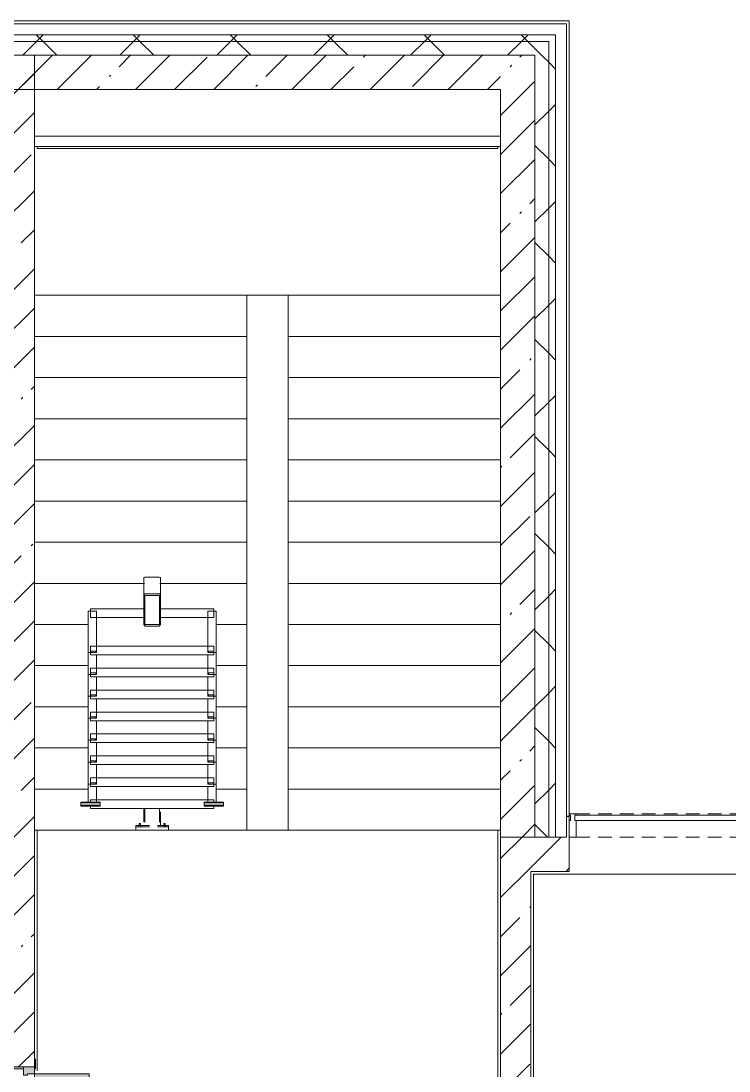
# Model space of a CAD drawing. Header units: millimetres. Extents: x 2623 to 211276, y -8553 to 29000.
# Drawn here: x 173579 to 178741, y 19695 to 27350 of the extents above; entities that cross this region are included whole.
import ezdxf

# ---------------------------------------------------------------- set-up
doc = ezdxf.new("R2010")
doc.units = ezdxf.units.MM
doc.linetypes.add('200_ШТРИХ__ш1_п0_6_', pattern=[160, 100, -60])
for name, color, linetype, lineweight in [('A-DETL-MBND-1', 7, '200_ШТРИХ__ш1_п0_6_', 9), ('A-GENM-1', 7, 'Continuous', 5), ('A-GLAZ-1', 7, 'Continuous', 5), ('A-GLAZ-CWMG-1', 7, 'Continuous', 5), ('A-WALL', 7, 'Continuous', 9), ('A-WALL-3', 7, 'Continuous', 5), ('I-WALL-3', 7, 'Continuous', 5), ('S-STRS-1', 7, 'Continuous', 5)]:
    doc.layers.add(name, color=color, linetype=linetype, lineweight=lineweight)
for name, color, linetype, lineweight, true_color in [('A-DOOR-3', 7, 'Continuous', 5, 0xaaaaaa), ('A-DOOR-4', 7, 'Continuous', 5, 0xe2e2e2), ('A-DOOR-FRAM-3', 7, 'Continuous', 5, 0xe2e2e2), ('A-DOOR-FRAM-4', 7, 'Continuous', 5, 0xaaaaaa), ('A-FLOR-3', 7, 'Continuous', 5, 0xaaaaaa)]:
    doc.layers.add(name, color=color, linetype=linetype, lineweight=lineweight, true_color=true_color)
pattern_1 = [(45, (84266.1, 0), (-353.5534, 353.5534), []), (135, (84266.1, 0), (-353.5534, -353.5534), [])]
pattern_2 = [(45, (84266.1, 0), (-285.1231, 285.1231), []), (45, (84551.2, 0), (-285.1231, 285.1231), [504.031, -100.806, 16.764, -84.042])]

# ---------------------------------------------------------------- blocks, each defined once
blk = doc.blocks.new('110_Дверь_СКБ_2Ст - Д-1_л_Лестничная клетка EIS60 2-32359692-3_1_1_птичка')
at = {"layer": 'A-DOOR-4'}
for points in [[(662.5, 125), (662.5, 1025), (612.5, 1025), (612.5, 125)], [(-587.5, 525), (-637.5, 525), (-637.5, 125), (-587.5, 125)], [(712.5, -125), (712.5, 45), (697.5, 45), (697.5, -125)]]:
    blk.add_hatch(color=256, dxfattribs=at).paths.add_polyline_path(points)
h = blk.add_hatch(color=256, dxfattribs=at)
h.paths.add_polyline_path([(712.5, 125), (662.5, 125), (662.5, 75), (652.5, 75), (652.5, 45), (712.5, 45)])
h.paths.add_polyline_path([(-627.5, 45), (-627.5, 75), (-637.5, 75), (-637.5, 125), (-687.5, 125), (-687.5, 45)])
at = {"layer": 'A-DOOR-FRAM-3'}
for points in [[(-672.5, 125), (-672.5, 133), (-742.5, 133), (-742.5, 125)], [(767.5, 125), (767.5, 133), (697.5, 133), (697.5, 125)], [(-672.5, -125), (-672.5, 45), (-687.5, 45), (-687.5, -125)], [(-672.5, -133), (-672.5, -125), (-742.5, -125), (-742.5, -133)], [(767.5, -133), (767.5, -125), (697.5, -125), (697.5, -133)]]:
    blk.add_hatch(color=256, dxfattribs=at).paths.add_polyline_path(points)
at = {"layer": 'A-DOOR-3'}
for p, q in [((662.5, 1025), (612.5, 1025)), ((612.5, 1025), (612.5, 125)), ((662.5, 125), (662.5, 1025)), ((-637.5, 525), (-637.5, 125)), ((-587.5, 525), (-637.5, 525)), ((-587.5, 125), (-587.5, 525)), ((-637.5, 125), (-587.5, 125)), ((612.5, 125), (662.5, 125))]:
    blk.add_line(p, q, dxfattribs=at)
for centre, radius, start, end in [((662.5, 125), 900, 90, 180), ((-637.5, 125), 400, 360, 90)]:
    blk.add_arc(centre, radius, start, end, dxfattribs=at)
at = {"layer": 'A-DOOR-FRAM-4'}
for p, q in [((-672.5, 133), (-742.5, 133)), ((-742.5, 133), (-742.5, 125)), ((-742.5, 125), (-672.5, 125)), ((-637.5, 125), (-687.5, 125)), ((-687.5, 125), (-687.5, 45)), ((-672.5, 125), (-672.5, 133)), ((-637.5, 75), (-637.5, 125)), ((662.5, 125), (662.5, 75)), ((712.5, 125), (662.5, 125)), ((767.5, 133), (697.5, 133)), ((697.5, 133), (697.5, 125)), ((697.5, 125), (767.5, 125)), ((712.5, 45), (712.5, 125)), ((767.5, 125), (767.5, 133)), ((-687.5, 45), (-627.5, 45)), ((-672.5, 45), (-687.5, 45)), ((-687.5, 45), (-687.5, -125)), ((-672.5, -125), (-672.5, 45)), ((-627.5, 75), (-637.5, 75)), ((-627.5, 45), (-627.5, 75)), ((662.5, 75), (652.5, 75)), ((652.5, 75), (652.5, 45)), ((652.5, 45), (712.5, 45)), ((712.5, 45), (697.5, 45)), ((697.5, 45), (697.5, -125)), ((712.5, -125), (712.5, 45)), ((-672.5, -125), (-742.5, -125)), ((-742.5, -125), (-742.5, -133)), ((-742.5, -133), (-672.5, -133)), ((-687.5, -125), (-672.5, -125)), ((-672.5, -133), (-672.5, -125)), ((697.5, -125), (712.5, -125)), ((767.5, -125), (697.5, -125)), ((697.5, -125), (697.5, -133)), ((697.5, -133), (767.5, -133)), ((767.5, -133), (767.5, -125))]:
    blk.add_line(p, q, dxfattribs=at)
blk = doc.blocks.new('PNS_Панель прямоугольная - Нр_Стекло - 40мм-22855911-3_1_1_птичка')
at = {"layer": 'A-GLAZ-1'}
h = blk.add_hatch(dxfattribs=at)
h.set_pattern_fill('FP_129', color=256, style=0, pattern_type=2)
h.set_pattern_definition([(45, (-94620, -21060), (-1414.214, 1414.214), [1000, -3000]), (45, (-95620, -21560), (-1414.214, 1414.214), [3000, -1000]), (45, (-93620, -22060), (-1414.214, 1414.214), [1000, -3000])])
h.paths.add_polyline_path([(760, -40), (770, -40), (770, 0), (-770, 0), (-770, -40), (37.1, -40)])
for p, q in [((-770, 0), (770, 0)), ((760, 0), (-770, 0)), ((-760, -40), (760, -40))]:
    blk.add_line(p, q, dxfattribs=at)
blk = doc.blocks.new('Прямоугольный импост - Импост структурный с накладкой - 170мм-22855901-3_1_1_птичка')
at = {"layer": 'A-DETL-MBND-1'}
for p, q in [((93360, 21560), (93360, 21570)), ((93360, 21570), (94880, 21570)), ((93360, 21400), (94880, 21400))]:
    blk.add_line(p, q, dxfattribs=at)
blk = doc.blocks.new('Анкер клиновой - Анкер клиновой МКТ В 10-10-16_85-22193208-3_1_1_птичка')
at = {"layer": 'A-DETL-MBND-1'}
for p, q in [((122191.4, 13788), (122191.4, 13784)), ((122207.4, 13788), (122191.4, 13788)), ((122191.4, 13788), (122207.4, 13788)), ((122194.4, 13798), (122194.4, 13784)), ((122204.4, 13798), (122194.4, 13798)), ((122194.4, 13798), (122204.4, 13798)), ((122204.4, 13784), (122204.4, 13798)), ((122207.4, 13784), (122207.4, 13788))]:
    blk.add_line(p, q, dxfattribs=at)
blk = doc.blocks.new('ОМ_Полоса_Трапеция прямоугольная_Прокат_ГОСТ 103-2006 - ОМ_Полоса_Трапеция прямоугольная_Прокат_ГОСТ 103-2006-21111644-3_1_1_птичка')
at = {"layer": 'A-GENM-1'}
for p, q in [((122699.4, 15046.5), (122699.4, 15056.5)), ((122699.4, 15056.5), (122739.4, 15056.5)), ((122739.4, 15046.5), (122699.4, 15046.5)), ((122739.4, 15056.5), (122739.4, 15046.5))]:
    blk.add_line(p, q, dxfattribs=at)
blk = doc.blocks.new('ОМ_Полоса_Трапеция прямоугольная_Прокат_ГОСТ 103-2006 - ОМ_Полоса_Трапеция прямоугольная_Прокат_ГОСТ 103-2006-V106-3_1_1_птичка')
at = {"layer": 'A-GENM-1'}
for p, q in [((122699.4, 14416.5), (122699.4, 14406.5)), ((122739.4, 14416.5), (122699.4, 14416.5)), ((122699.4, 14406.5), (122739.4, 14406.5)), ((122739.4, 14406.5), (122739.4, 14416.5))]:
    blk.add_line(p, q, dxfattribs=at)
blk = doc.blocks.new('ОМ_Полоса_Трапеция прямоугольная_Прокат_ГОСТ 103-2006 - ОМ_Полоса_Трапеция прямоугольная_Прокат_ГОСТ 103-2006-V107-3_1_1_птичка')
at = {"layer": 'A-GENM-1'}
for p, q in [((122699.4, 14256.5), (122699.4, 14246.5)), ((122739.4, 14256.5), (122699.4, 14256.5)), ((122699.4, 14246.5), (122739.4, 14246.5)), ((122739.4, 14246.5), (122739.4, 14256.5))]:
    blk.add_line(p, q, dxfattribs=at)
blk = doc.blocks.new('ОМ_Полоса_Трапеция прямоугольная_Прокат_ГОСТ 103-2006 - ОМ_Полоса_Трапеция прямоугольная_Прокат_ГОСТ 103-2006-V108-3_1_1_птичка')
at = {"layer": 'A-GENM-1'}
for p, q in [((122699.4, 14096.5), (122699.4, 14086.5)), ((122739.4, 14096.5), (122699.4, 14096.5)), ((122699.4, 14086.5), (122739.4, 14086.5)), ((122739.4, 14086.5), (122739.4, 14096.5))]:
    blk.add_line(p, q, dxfattribs=at)
blk = doc.blocks.new('ОМ_Полоса_Прокат_ГОСТ 103-2006 - ОМ_Полоса_Прокат_ГОСТ 103-2006-22193251-3_1_1_птичка')
at = {"layer": 'A-GENM-1'}
for p, q in [((122809.4, 13929.5), (122669.4, 13929.5)), ((122669.4, 13929.5), (122669.4, 13926.5)), ((122669.4, 13926.5), (122809.4, 13926.5)), ((122809.4, 13926.5), (122809.4, 13929.5))]:
    blk.add_line(p, q, dxfattribs=at)
blk = doc.blocks.new('ОМ_Полоса_Прокат_ГОСТ 103-2006 - ОМ_Полоса_Прокат_ГОСТ 103-2006-22193252-3_1_1_птичка')
at = {"layer": 'A-GENM-1'}
for p, q in [((122669.4, 13954.2), (122669.4, 13950.8)), ((122809.4, 13954.2), (122669.4, 13954.2)), ((122669.4, 13950.8), (122809.4, 13950.8)), ((122669.4, 13933.9), (122669.4, 13950.8)), ((122809.4, 13933.9), (122669.4, 13933.9)), ((122809.4, 13950.8), (122809.4, 13954.2)), ((122809.4, 13950.8), (122809.4, 13933.9))]:
    blk.add_line(p, q, dxfattribs=at)
blk = doc.blocks.new('ОМ_Полоса_Трапеция прямоугольная_Прокат_ГОСТ 103-2006 - ОМ_Полоса_Трапеция прямоугольная_Прокат_ГОСТ 103-2006-21111686-3_1_1_птичка')
at = {"layer": 'A-GENM-1'}
for p, q in [((121839.4, 15056.5), (121879.4, 15056.5)), ((121839.4, 15046.5), (121839.4, 15056.5)), ((121879.4, 15046.5), (121839.4, 15046.5)), ((121879.4, 15056.5), (121879.4, 15046.5))]:
    blk.add_line(p, q, dxfattribs=at)
blk = doc.blocks.new('ОМ_Полоса_Трапеция прямоугольная_Прокат_ГОСТ 103-2006 - ОМ_Полоса_Трапеция прямоугольная_Прокат_ГОСТ 103-2006-V109-3_1_1_птичка')
at = {"layer": 'A-GENM-1'}
for p, q in [((121879.4, 14416.5), (121839.4, 14416.5)), ((121839.4, 14416.5), (121839.4, 14406.5)), ((121839.4, 14406.5), (121879.4, 14406.5)), ((121879.4, 14406.5), (121879.4, 14416.5))]:
    blk.add_line(p, q, dxfattribs=at)
blk = doc.blocks.new('ОМ_Полоса_Трапеция прямоугольная_Прокат_ГОСТ 103-2006 - ОМ_Полоса_Трапеция прямоугольная_Прокат_ГОСТ 103-2006-V110-3_1_1_птичка')
at = {"layer": 'A-GENM-1'}
for p, q in [((121879.4, 14256.5), (121839.4, 14256.5)), ((121839.4, 14256.5), (121839.4, 14246.5)), ((121839.4, 14246.5), (121879.4, 14246.5)), ((121879.4, 14246.5), (121879.4, 14256.5))]:
    blk.add_line(p, q, dxfattribs=at)
blk = doc.blocks.new('ОМ_Полоса_Трапеция прямоугольная_Прокат_ГОСТ 103-2006 - ОМ_Полоса_Трапеция прямоугольная_Прокат_ГОСТ 103-2006-V111-3_1_1_птичка')
at = {"layer": 'A-GENM-1'}
for p, q in [((121879.4, 14096.5), (121839.4, 14096.5)), ((121839.4, 14096.5), (121839.4, 14086.5)), ((121839.4, 14086.5), (121879.4, 14086.5)), ((121879.4, 14086.5), (121879.4, 14096.5))]:
    blk.add_line(p, q, dxfattribs=at)
blk = doc.blocks.new('ОМ_Полоса_Прокат_ГОСТ 103-2006 - ОМ_Полоса_Прокат_ГОСТ 103-2006-22193295-3_1_1_птичка')
at = {"layer": 'A-GENM-1'}
for p, q in [((121909.4, 13929.5), (121769.4, 13929.5)), ((121769.4, 13929.5), (121769.4, 13926.5)), ((121769.4, 13926.5), (121909.4, 13926.5)), ((121909.4, 13926.5), (121909.4, 13929.5))]:
    blk.add_line(p, q, dxfattribs=at)
blk = doc.blocks.new('ОМ_Полоса_Прокат_ГОСТ 103-2006 - ОМ_Полоса_Прокат_ГОСТ 103-2006-22193296-3_1_1_птичка')
at = {"layer": 'A-GENM-1'}
for p, q in [((121909.4, 13954.2), (121769.4, 13954.2)), ((121769.4, 13954.2), (121769.4, 13950.8)), ((121769.4, 13950.8), (121909.4, 13950.8)), ((121769.4, 13933.9), (121769.4, 13950.8)), ((121909.4, 13933.9), (121769.4, 13933.9)), ((121909.4, 13950.8), (121909.4, 13954.2)), ((121909.4, 13950.8), (121909.4, 13933.9))]:
    blk.add_line(p, q, dxfattribs=at)
blk = doc.blocks.new('ОМ_Нижняя опорная пятка1 - ОМ_Нижняя опорная пятка-21111576-3_1_1_птичка')
at = {"layer": 'A-DETL-MBND-1'}
for p, q in [((-96, -10), (-96, 0)), ((-84, -10), (-84, 0)), ((84, -10), (84, 0)), ((96, -10), (96, 0))]:
    blk.add_line(p, q, dxfattribs=at)
blk = doc.blocks.new('ОМ_Труба_ГОСТ 8639-82 - ОМ_Труба_ГОСТ 8639-82-21111694-3_1_1_птичка')
at = {"layer": 'A-GENM-1'}
for p, q in [((122229.4, 15590.5), (122229.4, 15456.5)), ((122238.4, 15595.1), (122340.4, 15595.1)), ((122349.4, 15456.5), (122349.4, 15590.5)), ((122238.4, 15474.2), (122340.4, 15474.2)), ((122229.4, 15256.4), (122229.4, 15456.5)), ((122235.4, 15456.5), (122235.4, 15256.4)), ((122340.4, 15462.4), (122238.4, 15462.4)), ((122343.4, 15256.4), (122343.4, 15456.5)), ((122349.4, 15456.5), (122349.4, 15256.4)), ((122238.4, 15250.5), (122340.4, 15250.5)), ((122340.4, 15238.8), (122238.4, 15238.8))]:
    blk.add_line(p, q, dxfattribs=at)
at = {"layer": 'A-GENM-1', "flags": 128}
for points in [[(122229.4, 15456.5), (122229.6, 15460), (122230.1, 15463.3), (122231, 15466.3), (122232.1, 15469), (122233.4, 15471.2), (122235, 15472.8), (122236.7, 15473.8), (122238.4, 15474.2)], [(122340.4, 15474.2), (122342.2, 15473.8), (122343.9, 15472.8), (122345.4, 15471.2), (122346.8, 15469), (122347.9, 15466.3), (122348.8, 15463.3), (122349.3, 15460), (122349.4, 15456.5)], [(122238.4, 15462.4), (122237.9, 15462.3), (122237.3, 15461.9), (122236.8, 15461.4), (122236.3, 15460.7), (122235.9, 15459.8), (122235.7, 15458.8), (122235.5, 15457.7), (122235.4, 15456.5)], [(122343.4, 15456.5), (122343.4, 15457.7), (122343.2, 15458.8), (122342.9, 15459.8), (122342.6, 15460.7), (122342.1, 15461.4), (122341.6, 15461.9), (122341, 15462.3), (122340.4, 15462.4)], [(122238.4, 15238.8), (122236.7, 15239.1), (122235, 15240.1), (122233.4, 15241.8), (122232.1, 15243.9), (122231, 15246.6), (122230.1, 15249.7), (122229.6, 15253), (122229.4, 15256.4)], [(122235.4, 15256.4), (122235.5, 15255.3), (122235.7, 15254.2), (122235.9, 15253.2), (122236.3, 15252.3), (122236.8, 15251.5), (122237.3, 15251), (122237.9, 15250.7), (122238.4, 15250.5)], [(122349.4, 15256.4), (122349.3, 15253), (122348.8, 15249.7), (122347.9, 15246.6), (122346.8, 15243.9), (122345.4, 15241.8), (122343.9, 15240.1), (122342.2, 15239.1), (122340.4, 15238.8)], [(122340.4, 15250.5), (122341, 15250.7), (122341.6, 15251), (122342.1, 15251.5), (122342.6, 15252.3), (122342.9, 15253.2), (122343.2, 15254.2), (122343.4, 15255.3), (122343.4, 15256.4)]]:
    blk.add_lwpolyline(points, dxfattribs=at)
at = {"layer": 'A-GENM-1'}
for centre, major_axis, start_param, end_param in [((122238.4, 15590.5), (9, 0), 1.570796, 3.141593), ((122340.4, 15590.5), (9, 0), 0, 1.570796), ((122238.4, 15538.5), (9, 0), 3.141593, 3.665191), ((122340.4, 15538.5), (-9, 0), 2.617994, 3.141593)]:
    blk.add_ellipse(centre, major_axis=major_axis, ratio=0.509802, start_param=start_param, end_param=end_param, dxfattribs=at)
blk = doc.blocks.new('ОМ_Уголок_ГОСТ 8509-93 - ОМ_Уголок_ГОСТ 8509-93-22194532-3_1_1_птичка')
at = {"layer": 'A-GENM-1'}
for p, q in [((0, 45.2), (0, -17.8)), ((390, 45.2), (0, 45.2)), ((900, 45.2), (510, 45.2)), ((900, -17.8), (900, 45.2)), ((0, -17.8), (390, -17.8)), ((510, -17.8), (900, -17.8))]:
    blk.add_line(p, q, dxfattribs=at)
blk = doc.blocks.new('ОМ_Уголок_ГОСТ 8509-93 - ОМ_Уголок_ГОСТ 8509-93-V112-3_1_1_птичка')
at = {"layer": 'A-GENM-1'}
for p, q in [((0, 45.2), (0, -17.8)), ((900, 45.2), (0, 45.2)), ((900, -17.8), (900, 45.2)), ((0, -17.8), (900, -17.8))]:
    blk.add_line(p, q, dxfattribs=at)
blk = doc.blocks.new('ОМ_Уголок_ГОСТ 8509-93 - ОМ_Уголок_ГОСТ 8509-93-22194533-3_1_1_птичка')
at = {"layer": 'A-GENM-1'}
for p, q in [((0, 45.2), (0, -17.8)), ((300, 45.2), (0, 45.2)), ((300, -17.8), (300, 45.2)), ((0, -17.8), (300, -17.8))]:
    blk.add_line(p, q, dxfattribs=at)
blk = doc.blocks.new('ОМ_Уголок_ГОСТ 8509-93 - ОМ_Уголок_ГОСТ 8509-93-V113-3_1_1_птичка')
at = {"layer": 'A-GENM-1'}
for p, q in [((0, 45.2), (0, -17.8)), ((142.2, 45.2), (0, 45.2)), ((0, -17.8), (160, -17.8))]:
    blk.add_line(p, q, dxfattribs=at)
blk = doc.blocks.new('ОМ_Уголок_ГОСТ 8509-93 - ОМ_Уголок_ГОСТ 8509-93-V114-3_1_1_птичка')
at = {"layer": 'A-GENM-1'}
for p, q in [((300, 45.2), (157.8, 45.2)), ((300, -17.8), (300, 45.2)), ((140, -17.8), (300, -17.8))]:
    blk.add_line(p, q, dxfattribs=at)
blk = doc.blocks.new('ОМ_Уголок_ГОСТ 8509-93 - ОМ_Уголок_ГОСТ 8509-93-V140-3_1_1_птичка')
at = {"layer": 'A-GENM-1'}
for p, q in [((0, 45.2), (0, 27.8)), ((900, 45.2), (0, 45.2)), ((0, 7.4), (0, -17.8)), ((900, 27.8), (900, 45.2)), ((900, -17.8), (900, 6.6)), ((0, -17.8), (900, -17.8))]:
    blk.add_line(p, q, dxfattribs=at)
blk = doc.blocks.new('ОМ_Уголок_ГОСТ 8509-93 - ОМ_Уголок_ГОСТ 8509-93-V141-3_1_1_птичка')
at = {"layer": 'A-GENM-1'}
for p, q in [((0, 45.2), (0, -17.8)), ((6.6, 45.2), (0, 45.2)), ((142.2, 45.2), (27.8, 45.2)), ((0, -17.8), (6.6, -17.8)), ((27.8, -17.8), (160, -17.8))]:
    blk.add_line(p, q, dxfattribs=at)
blk = doc.blocks.new('ОМ_Уголок_ГОСТ 8509-93 - ОМ_Уголок_ГОСТ 8509-93-V117-3_1_1_птичка')
at = {"layer": 'A-GENM-1'}
for p, q in [((272.2, 45.2), (157.8, 45.2)), ((300, 45.2), (292.6, 45.2)), ((300, -17.8), (300, 45.2)), ((140, -17.8), (272.2, -17.8)), ((292.6, -17.8), (300, -17.8))]:
    blk.add_line(p, q, dxfattribs=at)
blk = doc.blocks.new('ОМ_Труба_ГОСТ 8639-82 - ОМ_Труба_ГОСТ 8639-82-21111710-3_1_1_птичка')
at = {"layer": 'A-DETL-MBND-1'}
for p, q in [((122229.4, 13908.7), (122229.4, 13784)), ((122235.4, 13908.7), (122235.4, 13784)), ((122343.4, 13908.7), (122343.4, 13784)), ((122349.4, 13784), (122349.4, 13908.7))]:
    blk.add_line(p, q, dxfattribs=at)
blk = doc.blocks.new('ОМ_Уголок_ГОСТ 8510-86 - ОМ_Уголок_ГОСТ 8510-86-21111720-3_1_1_птичка')
at = {"layer": 'A-DETL-MBND-1'}
for p, q in [((0, 34), (0, 0)), ((0, 10), (240, 10)), ((0, 0), (240, 0)), ((240, 0), (240, 34))]:
    blk.add_line(p, q, dxfattribs=at)
blk = doc.blocks.new('Прямоугольный импост - Импост структурный с накладкой - 170мм-22854979-3_1_1_птичка')
at = {"layer": 'A-GLAZ-CWMG-1'}
for p, q in [((0, 160), (-50, 160)), ((-50, 160), (-50, 40)), ((0, 40), (0, 160)), ((-50, 40), (-40, 40)), ((-40, 0), (-50, 0)), ((-50, 0), (-50, -10)), ((-40, 40), (-40, 0)), ((-10, 0), (-10, 40)), ((-10, 40), (0, 40)), ((0, 0), (-10, 0)), ((0, -10), (0, 0)), ((-50, -10), (0, -10))]:
    blk.add_line(p, q, dxfattribs=at)
blk = doc.blocks.new('Зашивка приборов отопления39 - Зашивка приборов отопления-33325432-3_1_1_птичка')
at = {"layer": 'A-WALL-3'}
for p, q in [((120704.7, 17931.2), (124104.7, 17931.2)), ((124104.7, 17931.2), (120704.7, 17931.2)), ((120704.7, 17856.2), (124104.7, 17856.2))]:
    blk.add_line(p, q, dxfattribs=at)

msp = doc.modelspace()

# ---------------------------------------------------------------- hatches: boundary and pattern name
at = {"layer": 'A-WALL-3'}
h = msp.add_hatch(dxfattribs=at)
h.set_pattern_fill('FP_71', color=256, style=0, pattern_type=2)
h.set_pattern_definition(pattern_1)
h.paths.add_polyline_path([(177426.1, 27200), (177476.1, 27200), (177476.1, 27250), (164616.1, 27250), (164616.1, 27200), (176558.7, 27200)])
h.paths.add_polyline_path([(160616.1, 27200), (161516.1, 27200), (161516.1, 27250), (160616.1, 27250)])
h.paths.add_polyline_path([(155076.1, 27200), (155076.1, 27250), (153876.1, 27250), (153876.1, 27200), (154185.8, 27200)])
h.paths.add_polyline_path([(150457, 27200), (151376.1, 27200), (151376.1, 27250), (147126.1, 27250), (147126.1, 27200), (148592.6, 27200)])
h.paths.add_polyline_path([(157176.1, 27200), (158516.1, 27200), (158516.1, 27250), (157176.1, 27250)])
h.paths.add_polyline_path([(145796, 27200), (146226.1, 27200), (146226.1, 27250), (144126.1, 27250), (144126.1, 27200), (144863.8, 27200)])
h.paths.add_polyline_path([(142999.4, 27200), (143226.1, 27200), (143226.1, 27250), (142126.1, 27250), (142126.1, 27200)])
h.paths.add_polyline_path([(138338.4, 27200), (139026.1, 27200), (139026.1, 27250), (137526.1, 27250), (137526.1, 27200)])
h.paths.add_polyline_path([(134609.6, 27200), (135026.1, 27200), (135026.1, 27250), (133926.4, 27250), (133926.4, 27200)])
h.paths.add_polyline_path([(132745.1, 27200), (133026.4, 27200), (133026.4, 27250), (131926.1, 27250), (131926.1, 27200)])
h.paths.add_polyline_path([(126326.1, 27200), (128826.1, 27200), (128826.1, 27250), (126326.1, 27250)])
h = msp.add_hatch(dxfattribs=at)
h.set_pattern_fill('FP_71', color=256, style=0, pattern_type=2)
h.set_pattern_definition(pattern_1)
h.paths.add_polyline_path([(177326.1, 27100), (177426.1, 27100), (177426.1, 27200), (164616.1, 27200), (164616.1, 27100), (176558.7, 27100)])
h.paths.add_polyline_path([(155076.1, 27100), (155076.1, 27200), (153876.1, 27200), (153876.1, 27100), (154185.8, 27100)])
h.paths.add_polyline_path([(158516.1, 27100), (158516.1, 27200), (157176.1, 27200), (157176.1, 27100), (157914.7, 27100)])
h.paths.add_polyline_path([(160616.1, 27100), (161516.1, 27100), (161516.1, 27200), (160616.1, 27200)])
h.paths.add_polyline_path([(151376.1, 27100), (151376.1, 27200), (147126.1, 27200), (147126.1, 27100), (150457, 27100)])
h.paths.add_polyline_path([(144126.1, 27100), (146226.1, 27100), (146226.1, 27200), (144126.1, 27200)])
h.paths.add_polyline_path([(143226.1, 27100), (143226.1, 27200), (142126.1, 27200), (142126.1, 27100), (142999.4, 27100)])
h.paths.add_polyline_path([(138338.4, 27100), (139026.1, 27100), (139026.1, 27200), (137526.1, 27200), (137526.1, 27100)])
h.paths.add_polyline_path([(134609.6, 27100), (135026.1, 27100), (135026.1, 27200), (133926.4, 27200), (133926.4, 27100)])
h.paths.add_polyline_path([(132745.1, 27100), (133026.4, 27100), (133026.4, 27200), (131926.1, 27200), (131926.1, 27100)])
h.paths.add_polyline_path([(128084.1, 27100), (128826.1, 27100), (128826.1, 27200), (126426.1, 27200), (126426.1, 27100), (127026.1, 27100)])
h = msp.add_hatch(dxfattribs=at)
h.set_pattern_fill('FP_71', color=256, style=0, pattern_type=2)
h.set_pattern_definition(pattern_1)
h.paths.add_polyline_path([(177476.1, 21400), (177476.1, 27200), (177426.1, 27200), (177426.1, 21400)])
h = msp.add_hatch(dxfattribs=at)
h.set_pattern_fill('FP_71', color=256, style=0, pattern_type=2)
h.set_pattern_definition(pattern_1)
h.paths.add_polyline_path([(177426.1, 21400), (177426.1, 27100), (177326.1, 27100), (177326.1, 21400)])
h = msp.add_hatch(dxfattribs=at)
h.set_pattern_fill('FP_71', color=256, style=0, pattern_type=2)
h.set_pattern_definition(pattern_1)
h.paths.add_polyline_path([(209496.1, 21400), (209496.1, 21550), (204416.3, 21550), (204416.3, 21400), (209346.1, 21400)])
h.paths.add_polyline_path([(203516.3, 21400), (203516.3, 21550), (202166.5, 21550), (202166.5, 21400), (202660.4, 21400)])
h.paths.add_polyline_path([(191116.5, 21400), (191116.5, 21550), (189816.3, 21550), (189816.3, 21400), (190541.8, 21400)])
h.paths.add_polyline_path([(192016.5, 21400), (193316.5, 21400), (193316.5, 21550), (192016.5, 21550)])
h.paths.add_polyline_path([(177576.1, 21400), (177576.1, 21550), (177556.1, 21550), (177556.1, 21400)])
h.paths.add_polyline_path([(194216.5, 21400), (195516.1, 21400), (195516.1, 21550), (194216.5, 21550)])
h.paths.add_polyline_path([(200796, 21400), (201266.5, 21400), (201266.5, 21550), (200396.5, 21550), (200396.5, 21400)])
h.paths.add_polyline_path([(197816.1, 21400), (198966.5, 21400), (198966.5, 21550), (197816.1, 21550)])
h.paths.add_polyline_path([(182152, 21400), (185416.1, 21400), (185416.1, 21550), (180876.1, 21550), (180876.1, 21400)])
h.paths.add_polyline_path([(187745.2, 21400), (188916.3, 21400), (188916.3, 21550), (187716.1, 21550), (187716.1, 21400)])
at = {"layer": 'I-WALL-3'}
h = msp.add_hatch(dxfattribs=at)
h.set_pattern_fill('FP_67', color=256, style=0, pattern_type=2)
h.set_pattern_definition(pattern_2)
h.paths.add_polyline_path([(177076.1, 26850), (177076.1, 27100), (173401.1, 27100), (173401.1, 26850), (176558.7, 26850)])
h = msp.add_hatch(dxfattribs=at)
h.set_pattern_fill('FP_67', color=256, style=0, pattern_type=2)
h.set_pattern_definition(pattern_2)
h.paths.add_polyline_path([(173426.1, 17270), (173676.1, 17270), (173676.1, 18325), (173426.1, 18325), (173426.1, 18162.4)])
h.paths.add_polyline_path([(173426.1, 19725), (173676.1, 19725), (173676.1, 27100), (173426.1, 27100), (173426.1, 19750)])
h = msp.add_hatch(dxfattribs=at)
h.set_pattern_fill('FP_67', color=256, style=0, pattern_type=2)
h.set_pattern_definition(pattern_2)
h.paths.add_polyline_path([(177076.1, 21400), (177326.1, 21400), (177326.1, 27100), (177076.1, 27100), (177076.1, 21633.1)])
h = msp.add_hatch(dxfattribs=at)
h.set_pattern_fill('FP_67', color=256, style=0, pattern_type=2)
h.set_pattern_definition(pattern_2)
h.paths.add_polyline_path([(177296.1, 17270), (177296.1, 21400), (177076.1, 21400), (177076.1, 17270)])
h = msp.add_hatch(dxfattribs=at)
h.set_pattern_fill('FP_67', color=256, style=0, pattern_type=2)
h.set_pattern_definition(pattern_2)
h.paths.add_polyline_path([(182152, 21150), (184846.1, 21150), (184846.1, 21400), (180876.1, 21400), (180876.1, 21150)])
h.paths.add_polyline_path([(177296.1, 21150), (177576.1, 21150), (177576.1, 21400), (177296.1, 21400)])

# ---------------------------------------------------------------- linework, layer by layer
at = {"layer": 'A-FLOR-3'}
for p, q in [((173696.1, 26435), (173696.1, 26420)), ((173696.1, 26420), (177056.1, 26420)), ((177056.1, 26420), (177056.1, 26435)), ((177076.1, 21450), (173676.1, 21450)), ((173697.1, 21450), (173697.1, 19694.6)), ((177056.1, 17870), (177056.1, 21450)), ((177316.1, 21130), (177316.1, 13628)), ((179146.1, 21130), (177316.1, 21130))]:
    msp.add_line(p, q, dxfattribs=at)
at = {"layer": 'A-WALL'}
for p, q in [((177556.1, 27330), (164616.1, 27330)), ((177556.1, 21400), (177556.1, 27330)), ((177476.1, 27250), (164616.1, 27250)), ((177426.1, 27200), (164616.1, 27200)), ((177426.1, 21400), (177426.1, 27200)), ((177476.1, 21400), (177476.1, 27250)), ((177326.1, 21400), (177326.1, 27100)), ((177576.1, 21553), (177556.1, 21553)), ((177576.1, 21550), (177556.1, 21550)), ((177326.1, 21400), (177556.1, 21400))]:
    msp.add_line(p, q, dxfattribs=at)
at = {"layer": 'A-WALL-3'}
for p, q in [((177576.1, 27350), (153876.1, 27350)), ((177576.1, 21400), (177576.1, 27350)), ((177076.1, 27100), (153876.1, 27100))]:
    msp.add_line(p, q, dxfattribs=at)
at = {"layer": 'I-WALL-3'}
for p, q in [((177076.1, 27100), (173401.1, 27100)), ((173676.1, 19780), (173676.1, 27100)), ((177326.1, 27100), (177076.1, 27100)), ((173401.1, 26850), (177076.1, 26850)), ((177076.1, 26850), (177076.1, 17850)), ((177326.1, 21400), (177076.1, 21400)), ((177576.1, 21150), (177576.1, 21400)), ((177296.1, 21150), (177576.1, 21150)), ((177296.1, 13628), (177296.1, 21150))]:
    msp.add_line(p, q, dxfattribs=at)
at = {"layer": 'S-STRS-1'}
for p, q in [((173676.1, 25350), (175226.1, 25350)), ((173676.1, 25350), (175226.1, 25350)), ((175226.1, 25350), (175526.1, 25350)), ((175226.1, 25050), (175226.1, 25350)), ((177076.1, 25350), (175526.1, 25350)), ((175526.1, 25350), (175526.1, 25050)), ((177076.1, 25350), (175526.1, 25350)), ((173676.1, 25050), (175226.1, 25050)), ((173676.1, 25050), (175226.1, 25050)), ((175226.1, 24750), (175226.1, 25050)), ((175526.1, 25050), (175526.1, 24750)), ((177076.1, 25050), (175526.1, 25050)), ((177076.1, 25050), (175526.1, 25050)), ((173676.1, 24750), (175226.1, 24750)), ((173676.1, 24750), (175226.1, 24750)), ((175226.1, 24450), (175226.1, 24750)), ((175526.1, 24750), (175526.1, 24450)), ((177076.1, 24750), (175526.1, 24750)), ((177076.1, 24750), (175526.1, 24750)), ((173676.1, 24450), (175226.1, 24450)), ((173676.1, 24450), (175226.1, 24450)), ((175226.1, 24150), (175226.1, 24450)), ((175526.1, 24450), (175526.1, 24150)), ((177076.1, 24450), (175526.1, 24450)), ((177076.1, 24450), (175526.1, 24450)), ((173676.1, 24150), (175226.1, 24150)), ((173676.1, 24150), (175226.1, 24150)), ((175226.1, 23850), (175226.1, 24150)), ((175526.1, 24150), (175526.1, 23850)), ((177076.1, 24150), (175526.1, 24150)), ((177076.1, 24150), (175526.1, 24150)), ((173676.1, 23850), (175226.1, 23850)), ((173676.1, 23850), (175226.1, 23850)), ((175226.1, 23550), (175226.1, 23850)), ((175526.1, 23850), (175526.1, 23550)), ((177076.1, 23850), (175526.1, 23850)), ((177076.1, 23850), (175526.1, 23850)), ((173676.1, 23550), (175226.1, 23550)), ((173676.1, 23550), (175226.1, 23550)), ((175226.1, 23250), (175226.1, 23550)), ((175526.1, 23550), (175526.1, 23250)), ((177076.1, 23550), (175526.1, 23550)), ((177076.1, 23550), (175526.1, 23550)), ((173676.1, 23250), (174478.4, 23250)), ((173676.1, 23250), (174478.4, 23250)), ((174592.1, 23250), (175226.1, 23250)), ((174592.1, 23250), (175226.1, 23250)), ((175226.1, 22950), (175226.1, 23250)), ((175526.1, 23250), (175526.1, 22950)), ((177076.1, 23250), (175526.1, 23250)), ((177076.1, 23250), (175526.1, 23250)), ((173676.1, 22950), (174067.4, 22950)), ((173676.1, 22950), (174067.4, 22950)), ((175003, 22950), (175226.1, 22950)), ((175003, 22950), (175226.1, 22950)), ((175226.1, 22650), (175226.1, 22950)), ((175526.1, 22950), (175526.1, 22650)), ((177076.1, 22950), (175526.1, 22950)), ((177076.1, 22950), (175526.1, 22950)), ((173676.1, 22650), (174067.4, 22650)), ((173676.1, 22650), (174067.4, 22650)), ((175003, 22650), (175226.1, 22650)), ((175003, 22650), (175226.1, 22650)), ((175226.1, 22350), (175226.1, 22650)), ((175526.1, 22650), (175526.1, 22350)), ((177076.1, 22650), (175526.1, 22650)), ((177076.1, 22650), (175526.1, 22650)), ((173676.1, 22350), (174067.4, 22350)), ((173676.1, 22350), (174067.4, 22350)), ((175003, 22350), (175226.1, 22350)), ((175003, 22350), (175226.1, 22350)), ((175226.1, 22050), (175226.1, 22350)), ((175526.1, 22350), (175526.1, 22050)), ((177076.1, 22350), (175526.1, 22350)), ((177076.1, 22350), (175526.1, 22350)), ((173676.1, 22050), (174067.4, 22050)), ((173676.1, 22050), (174067.4, 22050)), ((175003, 22050), (175226.1, 22050)), ((175003, 22050), (175226.1, 22050)), ((175226.1, 21750), (175226.1, 22050)), ((175526.1, 22050), (175526.1, 21750)), ((177076.1, 22050), (175526.1, 22050)), ((177076.1, 22050), (175526.1, 22050)), ((173676.1, 21750), (174067.4, 21750)), ((173676.1, 21750), (174067.4, 21750)), ((175003, 21750), (175226.1, 21750)), ((175003, 21750), (175226.1, 21750)), ((175226.1, 21450), (175226.1, 21750)), ((175526.1, 21750), (175526.1, 21450)), ((177076.1, 21750), (175526.1, 21750)), ((177076.1, 21750), (175526.1, 21750)), ((177076.1, 21450), (175526.1, 21450))]:
    msp.add_line(p, q, dxfattribs=at)

# ---------------------------------------------------------------- block references
at = {"layer": 'A-DETL-MBND-1'}
for name, p in [('ОМ_Труба_ГОСТ 8639-82 - ОМ_Труба_ГОСТ 8639-82-21111710-3_1_1_птичка', (52245.8, 7700)), ('Прямоугольный импост - Импост структурный с накладкой - 170мм-22855901-3_1_1_птичка', (84266.1, 0)), ('Анкер клиновой - Анкер клиновой МКТ В 10-10-16_85-22193208-3_1_1_птичка', (52245.8, 7700)), ('ОМ_Нижняя опорная пятка1 - ОМ_Нижняя опорная пятка-21111576-3_1_1_птичка', (174535.2, 21484)), ('Анкер клиновой - Анкер клиновой МКТ В 10-10-16_85-22193208-3_1_1_птичка', (52425.8, 7700))]:
    msp.add_blockref(name, p, dxfattribs=at)
at = {"layer": 'A-DETL-MBND-1', "extrusion": (0, 0, -1), "rotation": 180}
msp.add_blockref('ОМ_Уголок_ГОСТ 8510-86 - ОМ_Уголок_ГОСТ 8510-86-21111720-3_1_1_птичка', (-174415.2, 21484), dxfattribs=at)
at = {"layer": 'A-DOOR-3', "rotation": 269.9999999999998}
msp.add_blockref('110_Дверь_СКБ_2Ст - Д-1_л_Лестничная клетка EIS60 2-32359692-3_1_1_птичка', (173551.1, 19037.5), dxfattribs=at)
at = {"layer": 'A-GENM-1'}
for name, p in [('ОМ_Труба_ГОСТ 8639-82 - ОМ_Труба_ГОСТ 8639-82-21111694-3_1_1_птичка', (52245.8, 7700)), ('ОМ_Полоса_Трапеция прямоугольная_Прокат_ГОСТ 103-2006 - ОМ_Полоса_Трапеция прямоугольная_Прокат_ГОСТ 103-2006-21111686-3_1_1_птичка', (52245.8, 7700)), ('ОМ_Полоса_Трапеция прямоугольная_Прокат_ГОСТ 103-2006 - ОМ_Полоса_Трапеция прямоугольная_Прокат_ГОСТ 103-2006-21111644-3_1_1_птичка', (52245.8, 7700)), ('ОМ_Полоса_Трапеция прямоугольная_Прокат_ГОСТ 103-2006 - ОМ_Полоса_Трапеция прямоугольная_Прокат_ГОСТ 103-2006-21111686-3_1_1_птичка', (52245.8, 7540)), ('ОМ_Полоса_Трапеция прямоугольная_Прокат_ГОСТ 103-2006 - ОМ_Полоса_Трапеция прямоугольная_Прокат_ГОСТ 103-2006-21111644-3_1_1_птичка', (52245.8, 7540)), ('ОМ_Полоса_Трапеция прямоугольная_Прокат_ГОСТ 103-2006 - ОМ_Полоса_Трапеция прямоугольная_Прокат_ГОСТ 103-2006-21111686-3_1_1_птичка', (52245.8, 7380)), ('ОМ_Полоса_Трапеция прямоугольная_Прокат_ГОСТ 103-2006 - ОМ_Полоса_Трапеция прямоугольная_Прокат_ГОСТ 103-2006-21111644-3_1_1_птичка', (52245.8, 7380)), ('ОМ_Полоса_Трапеция прямоугольная_Прокат_ГОСТ 103-2006 - ОМ_Полоса_Трапеция прямоугольная_Прокат_ГОСТ 103-2006-21111686-3_1_1_птичка', (52245.8, 7220)), ('ОМ_Полоса_Трапеция прямоугольная_Прокат_ГОСТ 103-2006 - ОМ_Полоса_Трапеция прямоугольная_Прокат_ГОСТ 103-2006-21111644-3_1_1_птичка', (52245.8, 7220)), ('ОМ_Полоса_Трапеция прямоугольная_Прокат_ГОСТ 103-2006 - ОМ_Полоса_Трапеция прямоугольная_Прокат_ГОСТ 103-2006-V109-3_1_1_птичка', (52245.8, 7700)), ('ОМ_Полоса_Трапеция прямоугольная_Прокат_ГОСТ 103-2006 - ОМ_Полоса_Трапеция прямоугольная_Прокат_ГОСТ 103-2006-V106-3_1_1_птичка', (52245.8, 7700)), ('ОМ_Полоса_Трапеция прямоугольная_Прокат_ГОСТ 103-2006 - ОМ_Полоса_Трапеция прямоугольная_Прокат_ГОСТ 103-2006-V110-3_1_1_птичка', (52245.8, 7700)), ('ОМ_Полоса_Трапеция прямоугольная_Прокат_ГОСТ 103-2006 - ОМ_Полоса_Трапеция прямоугольная_Прокат_ГОСТ 103-2006-V107-3_1_1_птичка', (52245.8, 7700)), ('ОМ_Полоса_Трапеция прямоугольная_Прокат_ГОСТ 103-2006 - ОМ_Полоса_Трапеция прямоугольная_Прокат_ГОСТ 103-2006-V111-3_1_1_птичка', (52245.8, 7700)), ('ОМ_Полоса_Трапеция прямоугольная_Прокат_ГОСТ 103-2006 - ОМ_Полоса_Трапеция прямоугольная_Прокат_ГОСТ 103-2006-V108-3_1_1_птичка', (52245.8, 7700)), ('ОМ_Полоса_Прокат_ГОСТ 103-2006 - ОМ_Полоса_Прокат_ГОСТ 103-2006-22193296-3_1_1_птичка', (52245.8, 7700)), ('ОМ_Полоса_Прокат_ГОСТ 103-2006 - ОМ_Полоса_Прокат_ГОСТ 103-2006-22193295-3_1_1_птичка', (52245.8, 7700)), ('ОМ_Полоса_Прокат_ГОСТ 103-2006 - ОМ_Полоса_Прокат_ГОСТ 103-2006-22193252-3_1_1_птичка', (52245.8, 7700)), ('ОМ_Полоса_Прокат_ГОСТ 103-2006 - ОМ_Полоса_Прокат_ГОСТ 103-2006-22193251-3_1_1_птичка', (52245.8, 7700))]:
    msp.add_blockref(name, p, dxfattribs=at)
at = {"layer": 'A-GENM-1', "extrusion": (0, 0, -1)}
for name, p, rotation in [('ОМ_Уголок_ГОСТ 8509-93 - ОМ_Уголок_ГОСТ 8509-93-22194533-3_1_1_птичка', (-174085.2, 22746.5), 90.00000000000064), ('ОМ_Уголок_ГОСТ 8509-93 - ОМ_Уголок_ГОСТ 8509-93-22194532-3_1_1_птичка', (-174085.2, 23046.5), 180), ('ОМ_Уголок_ГОСТ 8509-93 - ОМ_Уголок_ГОСТ 8509-93-22194533-3_1_1_птичка', (-174985.2, 23046.5), 270.0000000000008), ('ОМ_Уголок_ГОСТ 8509-93 - ОМ_Уголок_ГОСТ 8509-93-V113-3_1_1_птичка', (-174085.2, 22586.5), 90.00000000000064), ('ОМ_Уголок_ГОСТ 8509-93 - ОМ_Уголок_ГОСТ 8509-93-V114-3_1_1_птичка', (-174985.2, 22886.5), 270.0000000000008), ('ОМ_Уголок_ГОСТ 8509-93 - ОМ_Уголок_ГОСТ 8509-93-V113-3_1_1_птичка', (-174085.2, 22426.5), 90.00000000000064), ('ОМ_Уголок_ГОСТ 8509-93 - ОМ_Уголок_ГОСТ 8509-93-V114-3_1_1_птичка', (-174985.2, 22726.5), 270.0000000000008), ('ОМ_Уголок_ГОСТ 8509-93 - ОМ_Уголок_ГОСТ 8509-93-V113-3_1_1_птичка', (-174085.2, 22266.5), 90.00000000000064), ('ОМ_Уголок_ГОСТ 8509-93 - ОМ_Уголок_ГОСТ 8509-93-V114-3_1_1_птичка', (-174985.2, 22566.5), 270.0000000000008), ('ОМ_Уголок_ГОСТ 8509-93 - ОМ_Уголок_ГОСТ 8509-93-V113-3_1_1_птичка', (-174085.2, 22106.5), 90.00000000000064), ('ОМ_Уголок_ГОСТ 8509-93 - ОМ_Уголок_ГОСТ 8509-93-V114-3_1_1_птичка', (-174985.2, 22406.5), 270.0000000000008), ('ОМ_Уголок_ГОСТ 8509-93 - ОМ_Уголок_ГОСТ 8509-93-V113-3_1_1_птичка', (-174085.2, 21946.5), 90.00000000000064), ('ОМ_Уголок_ГОСТ 8509-93 - ОМ_Уголок_ГОСТ 8509-93-V114-3_1_1_птичка', (-174985.2, 22246.5), 270.0000000000008), ('ОМ_Уголок_ГОСТ 8509-93 - ОМ_Уголок_ГОСТ 8509-93-V113-3_1_1_птичка', (-174085.2, 21786.5), 90.00000000000064), ('ОМ_Уголок_ГОСТ 8509-93 - ОМ_Уголок_ГОСТ 8509-93-V114-3_1_1_птичка', (-174985.2, 22086.5), 270.0000000000008), ('ОМ_Уголок_ГОСТ 8509-93 - ОМ_Уголок_ГОСТ 8509-93-V141-3_1_1_птичка', (-174085.2, 21626.5), 90.00000000000064), ('ОМ_Уголок_ГОСТ 8509-93 - ОМ_Уголок_ГОСТ 8509-93-V117-3_1_1_птичка', (-174985.2, 21926.5), 270.0000000000008)]:
    msp.add_blockref(name, p, dxfattribs=dict(at, rotation=rotation))
for name, p in [('ОМ_Уголок_ГОСТ 8509-93 - ОМ_Уголок_ГОСТ 8509-93-V112-3_1_1_птичка', (-174985.2, 22746.5)), ('ОМ_Уголок_ГОСТ 8509-93 - ОМ_Уголок_ГОСТ 8509-93-V112-3_1_1_птичка', (-174985.2, 22586.5)), ('ОМ_Уголок_ГОСТ 8509-93 - ОМ_Уголок_ГОСТ 8509-93-V112-3_1_1_птичка', (-174985.2, 22426.5)), ('ОМ_Уголок_ГОСТ 8509-93 - ОМ_Уголок_ГОСТ 8509-93-V112-3_1_1_птичка', (-174985.2, 22266.5)), ('ОМ_Уголок_ГОСТ 8509-93 - ОМ_Уголок_ГОСТ 8509-93-V112-3_1_1_птичка', (-174985.2, 22106.5)), ('ОМ_Уголок_ГОСТ 8509-93 - ОМ_Уголок_ГОСТ 8509-93-V112-3_1_1_птичка', (-174985.2, 21946.5)), ('ОМ_Уголок_ГОСТ 8509-93 - ОМ_Уголок_ГОСТ 8509-93-V112-3_1_1_птичка', (-174985.2, 21786.5)), ('ОМ_Уголок_ГОСТ 8509-93 - ОМ_Уголок_ГОСТ 8509-93-V140-3_1_1_птичка', (-174985.2, 21626.5))]:
    msp.add_blockref(name, p, dxfattribs=at)
at = {"layer": 'A-GLAZ-1'}
msp.add_blockref('PNS_Панель прямоугольная - Нр_Стекло - 40мм-22855911-3_1_1_птичка', (178386.1, 21560), dxfattribs=at)
at = {"layer": 'A-GLAZ-CWMG-1', "rotation": 180}
msp.add_blockref('Прямоугольный импост - Импост структурный с накладкой - 170мм-22854979-3_1_1_птичка', (177576.1, 21560), dxfattribs=at)
at = {"layer": 'A-WALL-3'}
msp.add_blockref('Зашивка приборов отопления39 - Зашивка приборов отопления-33325432-3_1_1_птичка', (52971.4, 8578.8), dxfattribs=at)

doc.saveas('drawing.dxf')
